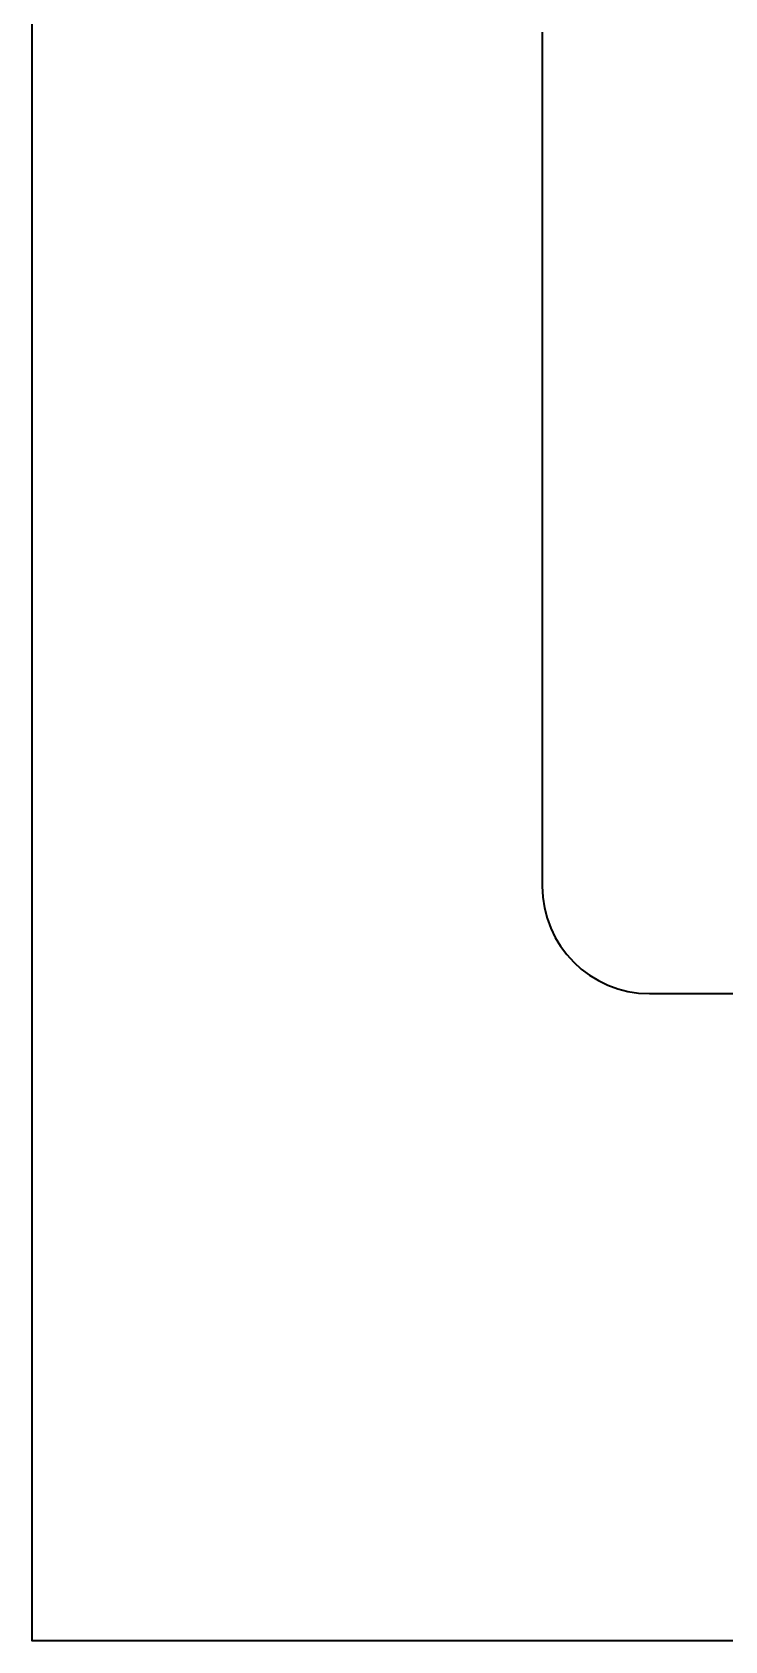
# Model space of a CAD drawing. Header units: inches. Extents: x 10 to 200, y 59 to 239.
# Drawn here: x 10.3 to 49, y 58.5 to 148.5 of the extents above; entities that cross this region are included whole.
import ezdxf

# ---------------------------------------------------------------- set-up
doc = ezdxf.new("R2010")
doc.units = ezdxf.units.IN
doc.header["$MEASUREMENT"] = 0
doc.layers.add('Construction', color=7, linetype='Continuous')
doc.layers.add('Forme top', color=7, linetype='Continuous')

# ---------------------------------------------------------------- blocks, each defined once
blk = doc.blocks.new('block 49')
at = {"layer": 'Forme top', "color": 7, "lineweight": 35, "true_color": 0xffffff}
blk.add_lwpolyline([(105.304, 58.519), (93.429, 58.519), (81.554, 58.519), (69.679, 58.519), (57.804, 58.519), (45.929, 58.519), (34.054, 58.519), (22.179, 58.519), (10.304, 58.519), (10.304, 69.769), (10.304, 81.02), (10.304, 92.27), (10.304, 103.52), (10.304, 114.77), (10.304, 126.02), (10.304, 137.269), (10.304, 148.519), (10.304, 159.769)], dxfattribs=at)
blk = doc.blocks.new('block 51')
at = {"layer": 'Construction', "color": 7, "lineweight": 35, "true_color": 0xffffff}
blk.add_lwpolyline([(38.831, 148.521), (38.831, 142.548), (38.831, 136.574), (38.831, 130.6), (38.831, 124.627), (38.831, 118.653), (38.831, 112.679), (38.831, 106.706), (38.831, 100.732), (38.862, 100.119), (38.953, 99.523), (39.101, 98.948), (39.303, 98.397), (39.555, 97.872), (39.856, 97.378), (40.201, 96.916), (40.588, 96.49), (41.014, 96.102), (41.476, 95.757), (41.971, 95.456), (42.495, 95.203), (43.047, 95.002), (43.622, 94.854), (44.217, 94.763), (44.831, 94.732), (46.705, 94.732), (48.579, 94.732), (50.454, 94.732)], dxfattribs=at)

msp = doc.modelspace()

# ---------------------------------------------------------------- block references
at = {"layer": 'Construction'}
msp.add_blockref('block 51', (0, 0), dxfattribs=at)
at = {"layer": 'Forme top'}
msp.add_blockref('block 49', (0, 0), dxfattribs=at)

doc.saveas('drawing.dxf')
